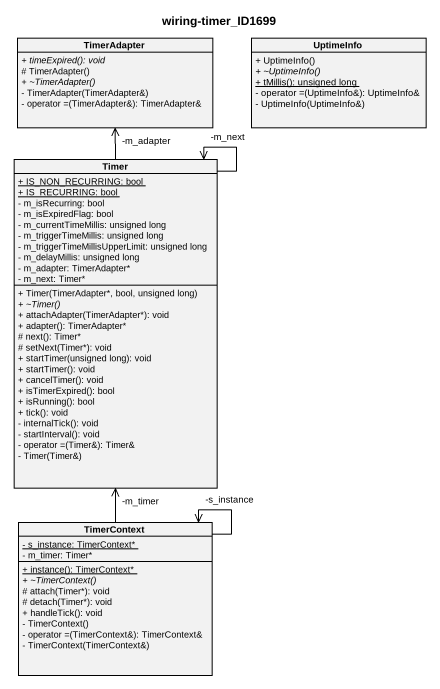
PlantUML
@startuml
title wiring-timer_ID1699
hide circle
hide empty members
skinparam classAttributeIconSize 0
class TimerAdapter {
  {abstract} + timeExpired(): void
  # TimerAdapter()
  {abstract} + ~TimerAdapter()
  - TimerAdapter(TimerAdapter&)
  - operator =(TimerAdapter&): TimerAdapter&
}
class UptimeInfo {
  + UptimeInfo()
  {abstract} + ~UptimeInfo()
  {static} + tMillis(): unsigned long
  - operator =(UptimeInfo&): UptimeInfo&
  - UptimeInfo(UptimeInfo&)
}
class Timer {
  {static} + IS_NON_RECURRING: bool
  {static} + IS_RECURRING: bool
  - m_isRecurring: bool
  - m_isExpiredFlag: bool
  - m_currentTimeMillis: unsigned long
  - m_triggerTimeMillis: unsigned long
  - m_triggerTimeMillisUpperLimit: unsigned long
  - m_delayMillis: unsigned long
  - m_adapter: TimerAdapter*
  - m_next: Timer*
  + Timer(TimerAdapter*, bool, unsigned long)
  {abstract} + ~Timer()
  + attachAdapter(TimerAdapter*): void
  + adapter(): TimerAdapter*
  # next(): Timer*
  # setNext(Timer*): void
  + startTimer(unsigned long): void
  + startTimer(): void
  + cancelTimer(): void
  + isTimerExpired(): bool
  + isRunning(): bool
  + tick(): void
  - internalTick(): void
  - startInterval(): void
  - operator =(Timer&): Timer&
  - Timer(Timer&)
}
class TimerContext {
  {static} - s_instance: TimerContext*
  - m_timer: Timer*
  {static} + instance(): TimerContext*
  {abstract} + ~TimerContext()
  # attach(Timer*): void
  # detach(Timer*): void
  + handleTick(): void
  - TimerContext()
  - operator =(TimerContext&): TimerContext&
  - TimerContext(TimerContext&)
}
Timer -up-> "-m_adapter" TimerAdapter
Timer --> "-m_next" Timer
TimerContext -up-> "-m_timer" Timer
TimerContext --> "-s_instance" TimerContext
@enduml
